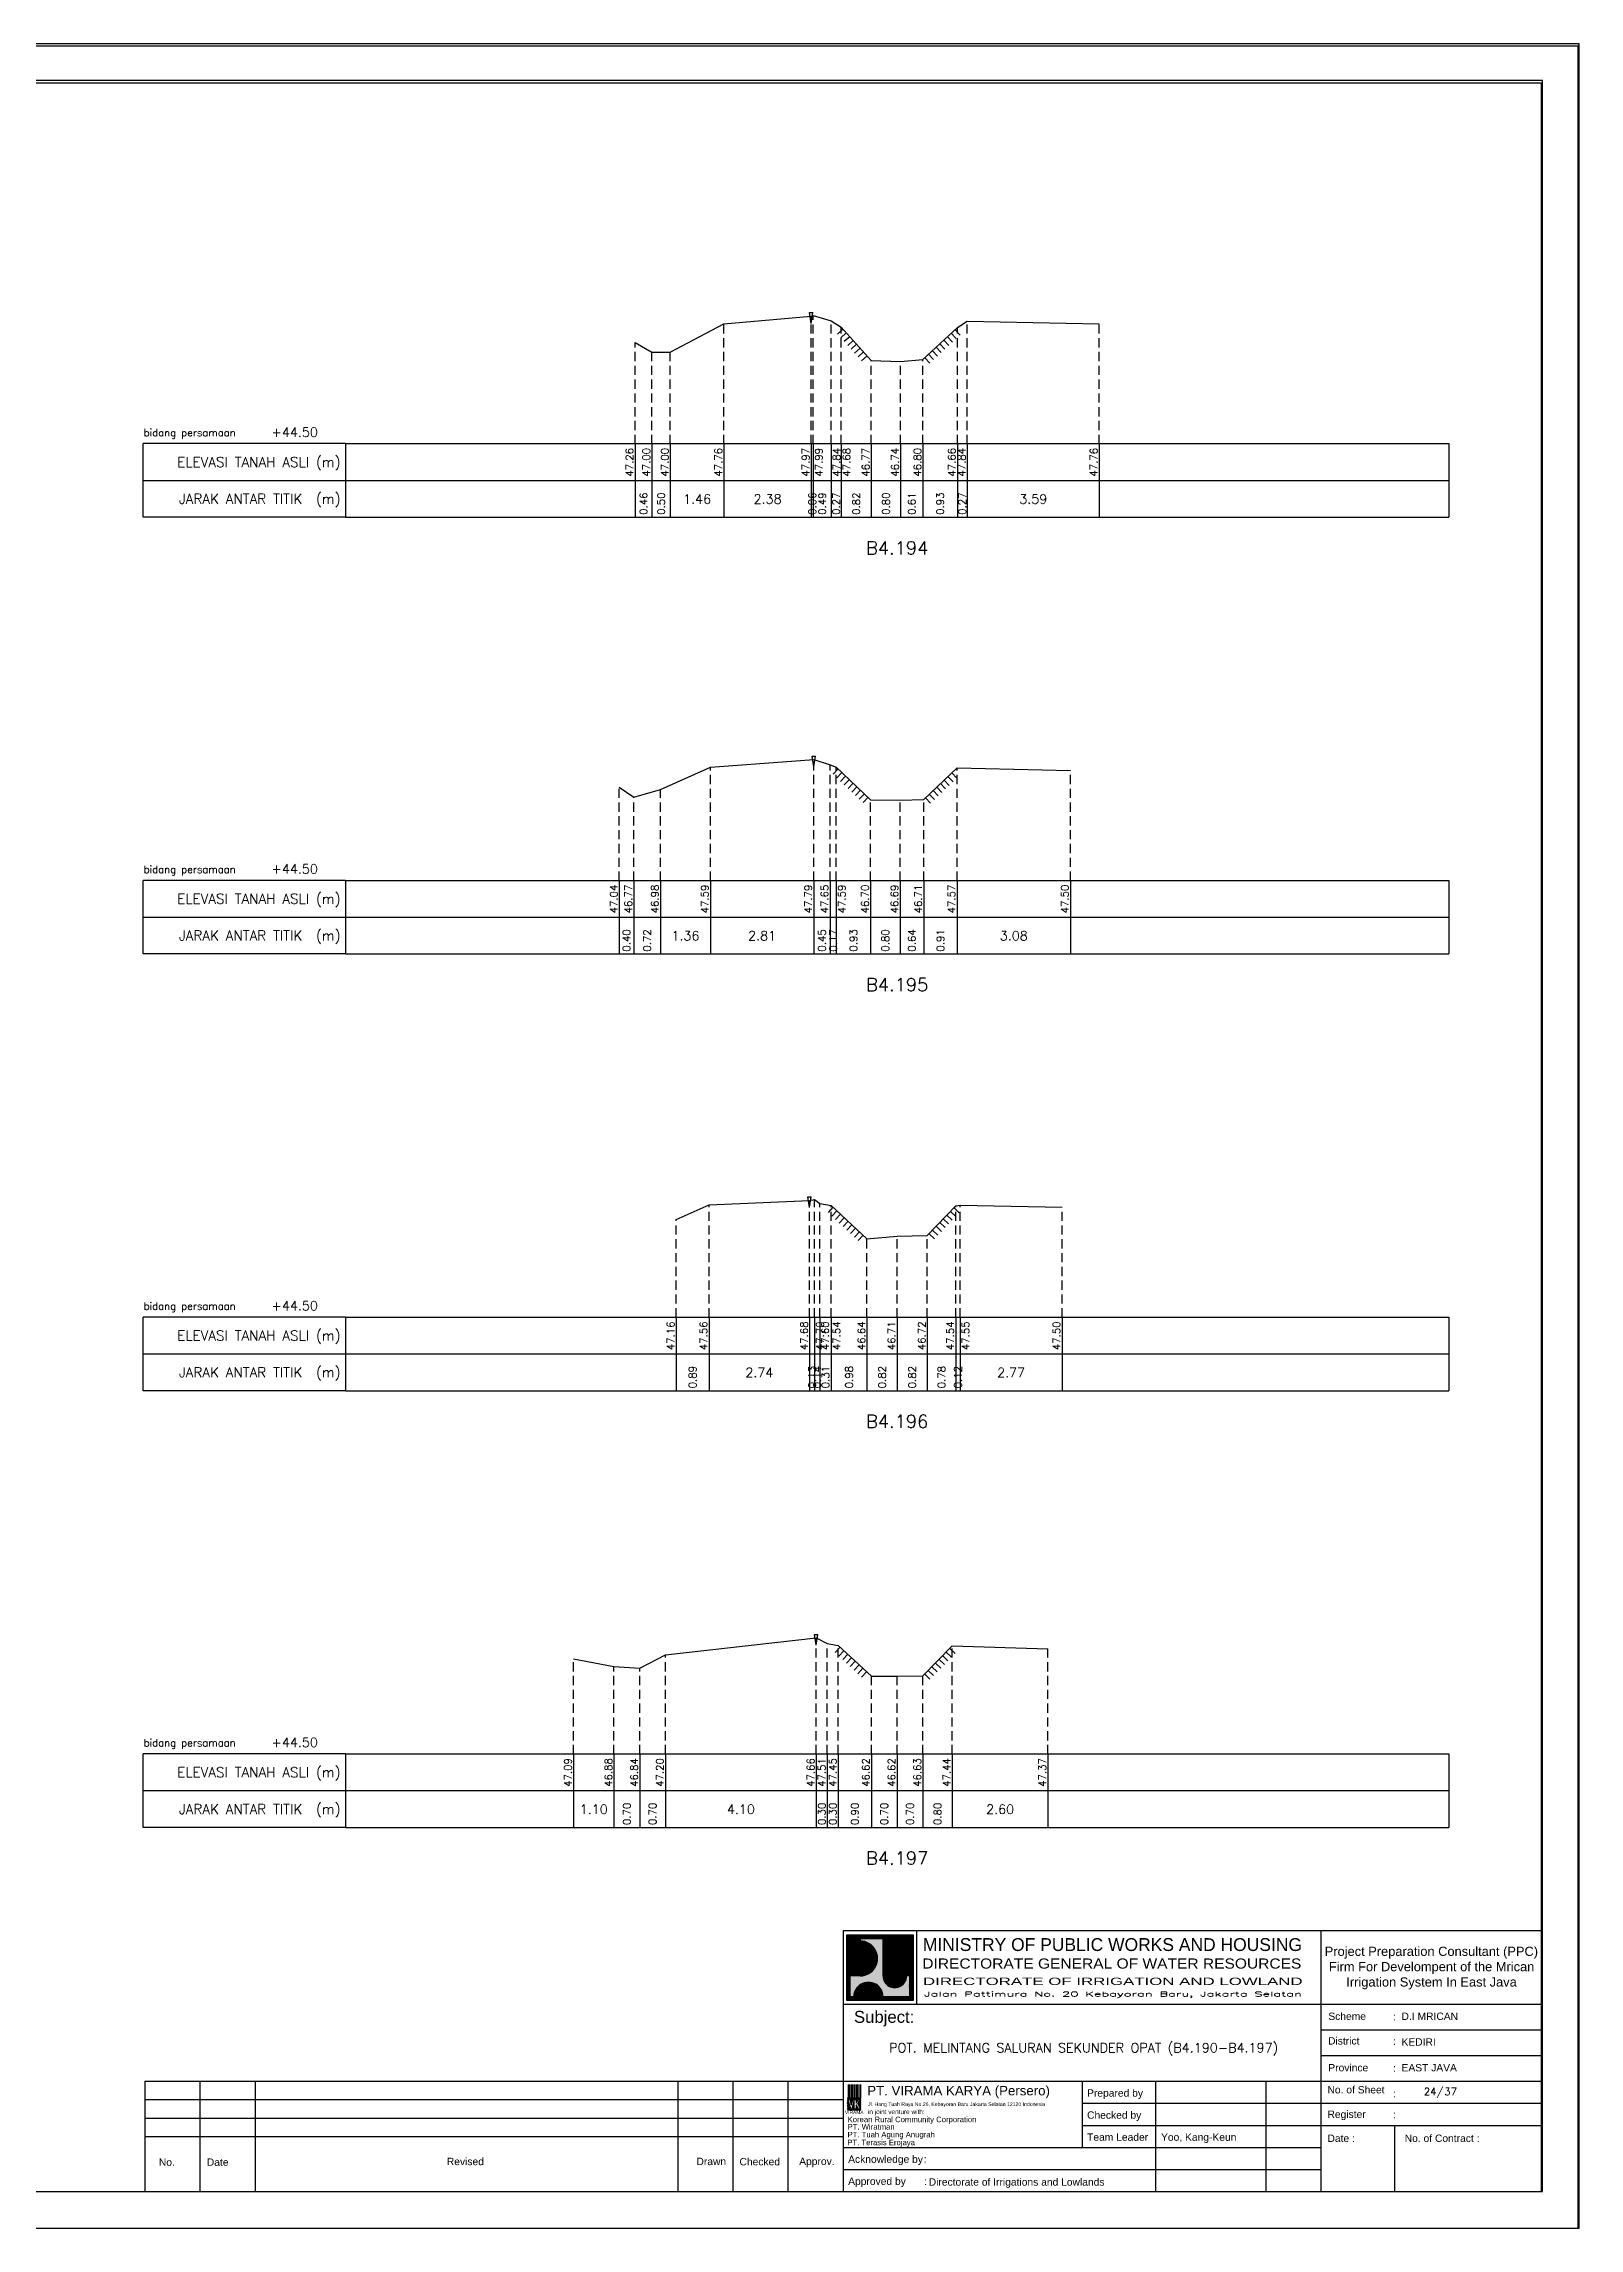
# Model space of a CAD drawing. Header units: inches. Extents: x -11 to 3175, y -842 to -783.
# Drawn here: x 2015.3 to 2057.1, y -842 to -782.6 of the extents above; entities that cross this region are included whole.
import ezdxf
from ezdxf.enums import TextEntityAlignment as Align

# ---------------------------------------------------------------- set-up
doc = ezdxf.new("R2010")
doc.units = ezdxf.units.IN
doc.header["$MEASUREMENT"] = 0
doc.linetypes.add('DASHED2', pattern=[0.375, 0.25, -0.125])
doc.layers.add('KOP', color=7, linetype='Continuous')
doc.layers.add('pelengkap', color=7, linetype='Continuous')
doc.styles.add('ARIAL', font='arial.ttf')
doc.styles.add('battang01', font='arial.ttf')
doc.styles.add('L100', font='simplex.shx', dxfattribs={"height": 0.254})
doc.styles.add('L140', font='simplex.shx', dxfattribs={"height": 0.356})
doc.styles.add('L80', font='simplex.shx', dxfattribs={"height": 0.203})
doc.styles.add('ROMANS-N', font='ROMANS.SHX', dxfattribs={"width": 0.8})
doc.styles.add('SONDU', font='arial.ttf')
doc.styles.get("Standard").update_dxf_attribs({"font": 'simplex.shx'})
doc.styles.add('STYLE1', font='arial.ttf', dxfattribs={"height": 0.2})
pattern_1 = [(45, (0, 0), (-0.08838834764831843, 0.08838834764831845), [])]

# ---------------------------------------------------------------- blocks, each defined once
blk = doc.blocks.new('kop')
at = {"layer": 'KOP'}
h = blk.add_hatch(color=3, dxfattribs=at)
h.paths.add_polyline_path([(609.8653532927285, 69.7965174242664), (591.8076082223538, 69.7965174242664), (591.8076082223538, 51.90947071793616), (609.8653532927285, 51.90947071793616)])
h.paths.add_polyline_path([(592.1020534932645, 52.24844148547069), (592.1020534932645, 69.50460869670152), (609.5341911203627, 69.50460869670152), (609.5341911203627, 52.24844148547069)], flags=16)
edge = h.paths.add_edge_path(flags=0)
edge.add_line((608.873529834174, 52.90910277674104), (601.6712012034158, 52.90910277674104))
edge.add_ellipse((597.6820295724688, 52.91975268540099), major_axis=(2.820780363398898, 2.820780363398898), ratio=0.9999999999999934, start_angle=314.8470375744171, end_angle=495.1529624255826)
edge.add_line((593.6928579415221, 52.90910277674104), (592.7627147794652, 52.90910277674104))
edge.add_line((592.7627147794651, 52.90910277674104), (592.7627147794651, 58.62619728620361))
edge.add_line((592.7627147794651, 58.62619728620368), (595.428986556629, 58.62619728620368))
edge.add_ellipse((595.4289865566291, 63.36824099147847), major_axis=(-3.353131261170752, 3.353131261170752), ratio=0.9999999999999983, start_angle=134.9999999999999, end_angle=314.9999999999999)
edge.add_line((595.4289865566291, 68.11028469675327), (595.4289865566291, 68.84394741944757))
edge.add_line((595.4289865566291, 68.84394741944752), (601.6547436091821, 68.84394741944752))
edge.add_line((601.6547436091821, 68.84394741944752), (601.6547436091821, 58.59413430307072))
edge.add_ellipse((604.8563547331537, 58.62619728605213), major_axis=(2.263994459030571, 2.263994459030571), ratio=0.9999999999991376, start_angle=135.5737774266452, end_angle=315.0000000026869)
edge.add_line((608.0581264027169, 58.62619728620368), (608.873529834174, 58.62619728620368))
edge.add_line((608.873529834174, 58.62619728620368), (608.873529834174, 52.9091027767411))
h = blk.add_hatch(dxfattribs=at)
h.set_pattern_fill('ANSI31', color=21)
h.set_pattern_definition(pattern_1)
h.paths.add_polyline_path([(609.5341911203627, 69.50460869670152), (592.1020534932645, 69.50460869670152), (592.1020534932645, 52.24844148547069), (609.5341911203627, 52.24844148547069)])
edge = h.paths.add_edge_path(flags=16)
edge.add_line((608.0581264038578, 58.62619728331649), (608.873529834174, 58.62619728331649))
edge.add_line((608.873529834174, 58.62619728331649), (608.873529834174, 52.90910277674104))
edge.add_line((608.873529834174, 52.90910277674104), (601.6712012043477, 52.90910277674104))
edge.add_ellipse((597.6820295732255, 52.91975268530538), major_axis=(-2.820780363950464, 2.820780363950464), ratio=0.9999999999999999, start_angle=224.8470375717975, end_angle=405.1529624282025)
edge.add_line((593.6928579421033, 52.90910277674104), (592.7627147794651, 52.90910277674104))
edge.add_line((592.7627147794651, 52.90910277674104), (592.7627147794651, 58.62619728331649))
edge.add_line((592.7627147794651, 58.62619728331649), (595.4289865705781, 58.62619728331649))
edge.add_ellipse((595.4289865571182, 63.3682409894528), major_axis=(-3.353131262124677, 3.353131262124677), ratio=0.9999999999999912, start_angle=134.9999999999997, end_angle=314.9999999999998)
edge.add_line((595.4289865571182, 68.11028469676671), (595.4289865571182, 68.84394741944752))
edge.add_line((595.4289865571182, 68.84394741944752), (601.6547436095548, 68.84394741944752))
edge.add_line((601.6547436095548, 68.84394741944752), (601.6547436095548, 58.5941344047481))
edge.add_ellipse((604.8563547345466, 58.62619728331649), major_axis=(-2.263994459341034, 2.263994459341035), ratio=0.999999999999965, start_angle=45.57377555810933, end_angle=225.000000000001)
h = blk.add_hatch(color=3, dxfattribs=at)
edge = h.paths.add_edge_path()
edge.add_line((601.6547436091821, 68.84394741944752), (595.4289865566291, 68.84394741944752))
edge.add_line((595.4289865566291, 68.84394741944752), (595.4289865566291, 68.11028469675321))
edge.add_ellipse((595.4289865566291, 63.36824099147847), major_axis=(-3.353131261170759, 3.353131261170758), ratio=0.9999999999999979, start_angle=134.9999999999999, end_angle=314.99999999999994, ccw=False)
edge.add_line((595.4289865566291, 58.62619728620368), (592.7627147794652, 58.62619728620368))
edge.add_line((592.7627147794651, 58.62619728620368), (592.7627147794651, 52.9091027767411))
edge.add_line((592.7627147794651, 52.90910277674104), (593.692857941522, 52.90910277674104))
edge.add_ellipse((597.6820295724688, 52.91975268540099), major_axis=(-2.820780363398898, 2.820780363398898), ratio=0.9999999999999934, start_angle=-135.1529624255826, end_angle=45.15296242558293, ccw=False)
edge.add_line((601.6712012034156, 52.90910277674104), (608.8735298341738, 52.90910277674104))
edge.add_line((608.873529834174, 52.90910277674104), (608.873529834174, 58.62619728620361))
edge.add_line((608.873529834174, 58.62619728620368), (608.0581264027169, 58.62619728620368))
edge.add_ellipse((604.856354733136, 58.62619728987087), major_axis=(2.263994459042317, 2.263994459042318), ratio=0.9999999999997576, start_angle=134.426222510409, end_angle=314.999999934367, ccw=False)
edge.add_line((601.6547436091821, 58.65826027636805), (601.6547436091821, 68.8439474194476))
h = blk.add_hatch(dxfattribs=at)
h.set_pattern_fill('ANSI31', color=41)
h.set_pattern_definition(pattern_1)
h.paths.add_polyline_path([(595.5939701222399, 25.44229578518152), (591.9923714647559, 25.44229578518152), (591.9923714647559, 22.12011222587194), (595.5939701222399, 22.12011222587194)])
h.paths.add_polyline_path([(594.8290399212113, 23.80107538915849), (595.486404190889, 22.50553331270966), (594.9518442189607, 22.50553331270966), (594.3704352444638, 23.59173922572727), (594.3704352444638, 22.50553331270966), (593.8526512319377, 22.50553331270966), (593.8526512319377, 24.7253559070662), (593.2416323709347, 22.50553331270966), (592.8436656118323, 22.50553331270966), (592.1206616099082, 25.0450254569166), (592.6728596590955, 25.0450254569166), (593.0257276515837, 23.53939475651638), (593.4088768836065, 25.0450254569166), (594.3704352444638, 25.0450254569166), (594.3704352444638, 23.99209855350495), (594.8904903176194, 25.0450254569166), (595.4627761213299, 25.0450254569166)], flags=16)
at = {"color": 2}
blk.add_lwpolyline([(-49.29008735655361, -9.987386569675465), (790.6905617838997, -9.987386569675465), (790.6905617838997, 583.2926438577114), (-49.29008735655361, 583.2926438577114)], close=True, dxfattribs=at)
at = {"color": 6}
blk.add_lwpolyline([(0.6493091440684111, 0.0004927304488262507), (780.7026824837753, 0.0004927304488262507), (780.7026824837753, 573.3047645575871), (0.6493091440684111, 573.3047645575871)], close=True, dxfattribs=at)
at = {"layer": 'KOP', "color": 5}
for p, q in [((590.8030303217506, 70.96299432783698), (590.8030303217506, 29.98464833497903)), ((590.8030303217506, 70.96299432783698), (780.7026824837753, 70.96299432783698)), ((400.9033781597261, 29.98464833497903), (400.9033781597261, 0.0004927304488262507)), ((400.9033781597261, 29.98464833497903), (590.8030303217506, 29.98464833497903)), ((590.8030303217506, 29.98464833497903), (590.8030303217506, 0.0004927304488262507))]:
    blk.add_line(p, q, dxfattribs=at)
at = {"layer": 'KOP', "color": 3}
for p, q in [((591.8076082223538, 69.7965174242664), (609.8653532927285, 69.7965174242664)), ((591.8076082223538, 51.90947071793616), (591.8076082223538, 69.7965174242664)), ((592.1020534932645, 69.50460869670152), (609.5341911203627, 69.50460869670152)), ((592.1020534932645, 52.24844148547069), (592.1020534932645, 69.50460869670152)), ((595.4289865571182, 68.84394741502373), (595.4289865571182, 68.1102846954029)), ((595.4289865566291, 68.84394741944752), (601.6547436091821, 68.84394741944752)), ((601.6547436095548, 58.59413430414176), (601.6547436095548, 68.84394741502373)), ((609.5341911203627, 69.50460869670152), (609.5341911203627, 52.24844148547069)), ((609.8653532927285, 69.7965174242664), (609.8653532927285, 51.90947071793616)), ((592.7627147794651, 52.90910277674104), (592.7627147794651, 58.62619728620368)), ((595.4289865571182, 58.62619728331649), (592.7627147799426, 58.62619728331649)), ((608.8735298352565, 58.62619728331649), (608.0581264038578, 58.62619728331649)), ((608.873529834174, 58.62619728620368), (608.873529834174, 52.90910277674104)), ((609.8653532927285, 51.90947071793616), (591.8076082223538, 51.90947071793616)), ((609.5341911203627, 52.24844148547069), (592.1020534932645, 52.24844148547069)), ((593.6928579415221, 52.90910277674104), (592.7627147794651, 52.90910277674104)), ((608.873529834174, 52.90910277674104), (601.6712012034156, 52.90910277674104)), ((720.7343712747147, 43.97725428375983), (780.7026824837753, 43.97725428375983)), ((720.7343712747147, 36.98095130936949), (780.7026824837753, 36.98095130936949)), ((415.895455961991, 29.98464833497903), (415.895455961991, 0.0004927304488262507)), ((430.8875337642562, 29.98464833497903), (430.8875337642562, 0.0004927304488262507)), ((545.8267969149554, 29.98464833497903), (545.8267969149554, 0.0004927304488262507)), ((560.8188747172203, 29.98464833497903), (560.8188747172203, 0.0004927304488262507)), ((575.8109525194855, 29.98464833497903), (575.8109525194855, 0.0004927304488262507)), ((655.7687007982327, 29.98464833497903), (655.7687007982327, 11.99415497226093)), ((675.7581378679197, 29.98464833497903), (675.7581378679197, 0.0004927304488262507)), ((705.7422934724498, 29.98464833497903), (705.7422934724498, 0.0004927304488262507)), ((400.9033781597261, 24.98728906755738), (590.8030303217506, 24.98728906755738)), ((655.7687007982327, 23.98781721407303), (720.7343712747147, 23.98781721407303)), ((720.7343712747147, 23.98781721407303), (780.7026824837753, 23.98781721407303)), ((400.9033781597261, 19.98992980013563), (590.8030303217506, 19.98992980013563)), ((655.7687007982327, 17.99098609316704), (720.7343712747147, 17.99098609316704)), ((720.7343712747147, 17.99098609316704), (780.7026824837753, 17.99098609316704)), ((740.7238083444017, 17.99098609316704), (740.7238083444017, 0.0004927304488262507)), ((400.9033781597261, 14.99257053271398), (590.8030303217506, 14.99257053271398)), ((590.8030303217506, 5.997323851354935), (720.7343712747147, 5.997323851354935))]:
    blk.add_line(p, q, dxfattribs=at)
at = {"layer": 'KOP', "color": 4}
for p, q in [((610.7924673914374, 70.96299432783698), (610.7924673914374, 50.97355725815018)), ((720.7343712747147, 70.96299432783698), (720.7343712747147, 0.0004927304488262507)), ((590.8030303217506, 50.97355725815018), (720.7343712747147, 50.97355725815018)), ((720.7343712747147, 50.97355725815018), (780.7026824837753, 50.97355725815018)), ((590.8030303217506, 29.98464833497903), (720.7343712747147, 29.98464833497903)), ((720.7343712747147, 29.98464833497903), (780.7026824837753, 29.98464833497903)), ((590.8030303217506, 11.99415497226093), (720.7343712747147, 11.99415497226093))]:
    blk.add_line(p, q, dxfattribs=at)
at = {"layer": 'KOP', "color": 41}
blk.add_line((595.5939701222399, 22.12011222587194), (591.9923714647559, 22.12011222587194), dxfattribs=at)
for points in [[(591.9923714647559, 25.44229578518152), (595.5939701222399, 25.44229578518152)], [(592.1206616099082, 25.0450254569166), (592.6728596590955, 25.0450254569166)], [(592.1206616099082, 25.0450254569166), (592.8436656118323, 22.50553331270964)], [(592.2042302093139, 25.44229578518152), (592.4160889538717, 25.44229578518152)], [(592.6279476984296, 25.44229578518152), (592.8398064429874, 25.44229578518152)], [(592.6728596590955, 25.04502545691657), (593.0257276515837, 23.53939475651638), (593.4088768836065, 25.04502545691663)], [(593.0516651875452, 25.44229578518152), (593.2635239321031, 25.44229578518152)], [(593.2416323709347, 22.50553331270964), (593.8526512319377, 24.7253559070662)], [(593.4088768836065, 25.0450254569166), (594.3704352444638, 25.0450254569166)], [(593.475382676661, 25.44229578518152), (593.6872414212188, 25.44229578518152)], [(593.8526512319377, 22.50553331270966), (593.8526512319377, 24.7253559070662)], [(593.8991001657766, 25.44229578518152), (594.1109589103345, 25.44229578518152)], [(594.3228176548924, 25.44229578518152), (594.5346763994503, 25.44229578518152)], [(594.3704352444638, 25.0450254569166), (594.3704352444638, 23.99209855350495)], [(594.3704352444638, 23.99209855350495), (594.8904903176194, 25.04502545691664)], [(594.7465351440081, 25.44229578518152), (594.958393888566, 25.44229578518152)], [(594.8290399212113, 23.80107538915849), (595.4627761213299, 25.04502545691658)], [(594.8290399212113, 23.80107538915849), (595.486404190889, 22.50553331270966)], [(594.8904903176194, 25.0450254569166), (595.4627761213299, 25.0450254569166)], [(595.1702526331238, 25.44229578518152), (595.3821113776818, 25.44229578518152)], [(592.8436656118323, 22.50553331270966), (593.2416323709347, 22.50553331270966)], [(593.8526512319377, 22.50553331270966), (594.3704352444638, 22.50553331270966)], [(594.9518442189607, 22.50553331270961), (594.3704352444638, 23.59173922572727)], [(594.3704352444638, 23.59173922572727), (594.3704352444638, 22.50553331270966)], [(594.9518442189607, 22.50553331270966), (595.486404190889, 22.50553331270966)]]:
    blk.add_lwpolyline(points, dxfattribs=at)
at = {"layer": 'KOP', "color": 42}
for points in [[(592.1962927759001, 29.11418325926331), (592.1962927759001, 25.44229578518152)], [(592.5354066955362, 29.11418325926331), (592.5354066955362, 25.44229578518152)], [(592.9591241846518, 29.11418325926331), (592.9591241846518, 25.44229578518152)], [(593.3828416737675, 29.11418325926331), (593.3828416737675, 25.44229578518152)], [(593.8065591628832, 29.11418325926331), (593.8065591628832, 25.44229578518152)], [(594.2302766519989, 29.11418325926331), (594.2302766519989, 25.44229578518152)], [(594.6539941411147, 29.11418325926331), (594.6539941411147, 25.44229578518152)], [(595.0777116302304, 29.11418325926331), (595.0777116302304, 25.44229578518152)], [(595.5014291193462, 29.11418325926331), (595.5014291193462, 25.44229578518152)]]:
    blk.add_lwpolyline(points, dxfattribs=at)
at = {"layer": 'KOP', "color": 3}
for centre, major_axis, ratio, start_param, end_param in [((595.4289865571182, 63.3682409894528), (-3.353131262124677, 3.353131262124677), 0.9999999999999912, 2.35619449019234, 5.497787143782134), ((597.6820295732255, 52.91975268530538), (-2.820780363950464, 2.820780363950464), 0.9999999999999998, 3.924321118983262, 7.071253168581014), ((604.8563547345466, 58.62619728331649), (-2.263994459341034, 2.263994459341035), 0.9999999999999651, 0.7853981633974656, 3.926990816987259)]:
    blk.add_ellipse(centre, major_axis=major_axis, ratio=ratio, start_param=start_param, end_param=end_param, dxfattribs=at)
at = {"layer": 'KOP', "color": 5, "style": 'SONDU'}
for s, height, width, p, p2 in [('MINISTRY OF PUBLIC WORKS AND HOUSING', 3.49815148719519, 0.9710490151369037, (612.4932982688147, 65.39724920043633), (715.583635835389, 65.39724920043633)), ('DIRECTORATE GENERAL OF WATER RESOURCES', 2.748547597081934, 1.100714376561997, (612.3259886324004, 60.61804978528377), (715.4154333181652, 60.61804978528377)), ('DIRECTORATE OF IRRIGATION AND LOWLAND', 1.99894370696868, 1.63875262601232, (612.5247331509995, 56.15346481889102), (715.7518429621628, 56.15346481889102))]:
    blk.add_text(s, height=height, dxfattribs=dict(at, width=width)).set_placement(p, p2, align=Align.FIT)
at = {"layer": 'KOP', "color": 3, "style": 'ROMANS-N', "width": 1.832260783358812}
blk.add_text('Jalan Pattimura No. 20 Kebayoran Baru, Jakarta Selatan', height=1.249339816855425, dxfattribs=at).set_placement((612.7914110984061, 53.0739527913797), (715.583635835389, 53.0739527913797), align=Align.FIT)
at = {"layer": 'KOP', "color": 5, "style": 'ARIAL'}
blk.add_text('Subject:', height=3.252150442789123, dxfattribs=at).set_placement((593.7538629287924, 45.86653647040268))
at = {"layer": 'KOP', "color": 3}
for s, height, style, p in [('Scheme', 1.99894370696868, 'battang01', (722.7467307064071, 46.65722556886666)), (':', 1.99894370696868, 'battang01', (740.368327375754, 46.56012324452533)), ('D.I MRICAN', 1.99894370696868, 'battang01', (742.6585068305885, 46.65722556886666)), ('District', 1.99894370696868, 'battang01', (722.6754973804648, 39.96707763894264)), ('KEDIRI', 1.99894370696868, 'battang01', (742.6585068305885, 39.66092259447632)), (':', 1.99894370696868, 'battang01', (740.382074427338, 39.86997531646293)), ('Province', 1.99894370696868, 'battang01', (722.7467307064071, 32.66461962008597)), (':', 1.99894370696868, 'battang01', (740.368327375754, 32.56751729574452)), ('EAST JAVA', 1.99894370696868, 'battang01', (742.6585068305885, 32.66461962008597)), ('Prepared by', 1.99894370696868, 'battang01', (657.1430811109453, 25.78808395849862)), ('No. of Sheet ', 1.99894370696868, 'battang01', (722.520620818671, 26.67669459981798)), (':', 1.99894370696868, 'battang01', (740.3764858407951, 25.61838168175072)), ('in joint venture with:', 1.249339816855425, 'SONDU', (597.5578460284455, 21.07202452231022)), ('Checked by', 1.99894370696868, 'battang01', (657.1430811109453, 19.79125283759251)), ('Register', 1.99894370696868, 'battang01', (722.520620818671, 20.01807698302375)), (':', 1.99894370696868, 'battang01', (740.3598310849088, 19.92097465868241)), ('Team Leader', 1.99894370696868, 'battang01', (657.1430811109453, 13.79442171668651)), ('Yoo, Kang-Keun', 1.99894370696868, 'battang01', (677.261691985017, 13.79442171668651)), ('Date :', 1.99894370696868, 'battang01', (722.520620818671, 13.48542904786333)), ('No. of Contract :', 1.99894370696868, 'battang01', (743.5203251274443, 13.48542904786333)), ('No.', 2, 'STYLE1', (404.7326663119579, 6.989602865739329)), ('Date', 2, 'STYLE1', (417.7761580577991, 6.989602865739329)), ('Revised', 2, 'STYLE1', (483.0371936477145, 7.169341252978228)), ('Drawn', 2, 'STYLE1', (550.9231662973559, 7.182965166626985)), ('Checked', 2, 'STYLE1', (562.6224972631348, 7.108401592637279)), ('Approv.', 2, 'STYLE1', (578.86250988613, 7.205550314016108)), ('Acknowledge by', 1.99894370696868, 'battang01', (592.1774106344633, 7.797590595780406)), (':', 1.99894370696868, 'battang01', (612.7647815001492, 7.813086169812294)), ('Approved by', 1.99894370696868, 'battang01', (592.1774106344633, 1.800759474874411)), (':', 1.99894370696868, 'battang01', (612.8062382028575, 1.771932832116903)), ('Directorate of Irrigations and Lowlands', 1.99894370696868, 'battang01', (614.0846811434608, 1.594699671224788))]:
    blk.add_text(s, height=height, dxfattribs=dict(at, style=style)).set_placement(p)
at = {"layer": 'KOP', "color": 6, "style": 'SONDU'}
blk.add_text('PT. VIRAMA KARYA (Persero)', height=2.580944750812598, dxfattribs=at).set_placement((597.3630730504415, 26.14584984606049))
at = {"layer": 'KOP', "color": 42, "style": 'SONDU'}
blk.add_text('VIRAMA', height=0.9417941134961573, dxfattribs=at).set_placement((591.2959839900191, 21.03873930941651))
at = {"layer": 'KOP', "color": 4, "style": 'SONDU'}
for s, p in [('Korean Rural Community Corporation', (592.0172325651579, 18.85809622764893)), ('PT. Wiratman', (592.0172325651579, 16.86431729777243)), ('PT. Terasis Erojaya', (591.9444979581187, 12.58833032325808)), ('PT. Tuah Agung Anugrah', (591.9984246368545, 14.73155498450907))]:
    blk.add_text(s, height=1.49920778022651, dxfattribs=at).set_placement(p)
at = {"layer": 'KOP', "color": 3, "insert": (719.8583502723425, 60.76950394133539), "char_height": 2.49867963371085, "width": 61.43936713392102, "attachment_point": 4, "style": 'SONDU'}
blk.add_mtext('\\pi1.9124;Project Preparation Consultant (PPC)\\P\\pi3.0493;Firm For Develompent of the Mrican \\P\\pi7.7731;Irrigation System In East Java', dxfattribs=at)
at = {"layer": 'KOP', "color": 2, "insert": (597.5716775050441, 24.25098294227902), "char_height": 0.9994718534843399, "width": 48.71807324837515, "attachment_point": 1, "style": 'SONDU'}
blk.add_mtext('Jl. Hang Tuah Raya No.26, Kebayoran Baru Jakarta Selatan 12120 Indonesia', dxfattribs=at)
blk = doc.blocks.new('c100')
at = {"color": 2}
blk.add_lwpolyline([(-5, -1), (79.10000000000002, -1), (79.10000000000002, 58.4), (-5, 58.4)], close=True, dxfattribs=at)
at = {"color": 6}
blk.add_lwpolyline([(0, 0), (78.10000000000002, 0), (78.10000000000002, 57.4), (3.516176065587739e-15, 57.4)], close=True, dxfattribs=at)
blk = doc.blocks.new('das2')
at = {"color": 5, "linetype": 'Continuous'}
for q in [(0, 1), (17.75, 0.9999999999999973)]:
    blk.add_line((2.75, 1), q, dxfattribs=at)
at = {"color": 3, "linetype": 'Continuous'}
for p, q in [((2.75, 1), (2.75, 0)), ((17.75, 0.9999999999999973), (17.75, -2.664535259100376e-15)), ((0, 0.5000000000000004), (17.75, 0.4999999999999973)), ((2.75, 0), (0, 0)), ((2.75, 0), (17.75, -2.664535259100376e-15))]:
    blk.add_line(p, q, dxfattribs=at)
blk.add_lwpolyline([(0, 0), (0, 1)], dxfattribs=at)
blk.add_text('bidang persamaan', height=0.1, dxfattribs=at).set_placement((0.005000000000000004, 1.100000000000001))
at = {"color": 5, "linetype": 'Continuous'}
for s, p in [('ELEVASI TANAH ASLI (m)', (2.683279515513197, 0.6825000000000001)), ('JARAK ANTAR TITIK  (m)', (2.683279515513197, 0.1825000000000001))]:
    blk.add_text(s, height=0.135, dxfattribs=at).set_placement(p, align=Align.RIGHT)
blk = doc.blocks.new('gbrpatok')
at = {"color": 2, "linetype": 'Continuous'}
for p, q in [((-0.0004517254713327645, 0.0009574234873781506), (0.0004517254713327645, 0.0009574234873781506)), ((0, -0.001962284437723838), (-0.0004517254713327645, 0.0009574234873781506)), ((0, -0.001962284437723838), (0.0004517254713327645, 0.0009574234873781506))]:
    blk.add_line(p, q, dxfattribs=at)

msp = doc.modelspace()

# ---------------------------------------------------------------- linework, layer by layer
at = {"color": 2, "linetype": 'Continuous', "lineweight": -3}
for p, q in [((2033.838480408879, -790.2184660249247), (2036.214514288879, -790.0084660249247)), ((2036.214514288879, -790.0084660249247), (2036.270057064879, -789.9944660249248)), ((2036.270057064879, -789.9944660249248), (2036.755121355879, -790.1384660249247)), ((2032.381580034879, -790.9834660249247), (2033.838480408879, -790.2184660249247)), ((2036.755121355879, -790.1384660249247), (2037.024119130879, -790.3074660249248)), ((2037.024119130879, -790.3074660249248), (2037.846850038879, -791.2134660249247)), ((2039.252371757879, -791.1874660249248), (2040.186985685879, -790.3184660249248)), ((2040.186985685879, -790.3184660249248), (2040.455982548879, -790.1434660249247)), ((2040.455982548879, -790.1434660249247), (2044.046800098879, -790.2194660249247)), ((2031.423795240879, -790.7264660249248), (2031.880397885879, -790.9854660249248)), ((2031.880397885879, -790.9854660249248), (2032.381580034879, -790.9834660249247)), ((2038.643954141879, -791.2424660249247), (2039.252371757879, -791.1874660249248)), ((2037.846850038879, -791.2134660249247), (2038.643954141879, -791.2424660249247)), ((2032.113004166988, -802.879506150702), (2033.472063692988, -802.270506150702)), ((2033.472063692988, -802.270506150702), (2036.282219560988, -802.0655061507019)), ((2036.282219560988, -802.0655061507019), (2036.728382087988, -802.211506150702)), ((2036.728382087988, -802.211506150702), (2036.895141252988, -802.2725061507019)), ((2036.895141252988, -802.2725061507019), (2037.827178136988, -803.155506150702)), ((2039.272043635988, -803.150506150702), (2040.180379639988, -802.288506150702)), ((2040.180379639988, -802.288506150702), (2043.260821498988, -802.360506150702)), ((2030.994376427988, -802.813506150702), (2031.390093131988, -803.0895061507019)), ((2031.390093131988, -803.0895061507019), (2032.113004166988, -802.879506150702)), ((2037.827178136988, -803.155506150702), (2038.629901182988, -803.1715061507019)), ((2038.629901182988, -803.1715061507019), (2039.272043635988, -803.150506150702)), ((2032.542198727641, -814.5704398292636), (2033.433929738641, -814.1684398292637)), ((2033.433929738641, -814.1684398292637), (2036.170313665641, -814.0514398292636)), ((2036.170313665641, -814.0514398292636), (2036.304108284641, -814.0294398292637)), ((2036.304108284641, -814.0294398292637), (2036.444955250641, -814.1324398292636)), ((2036.444955250641, -814.1324398292636), (2036.753807453641, -814.1894398292636)), ((2036.753807453641, -814.1894398292636), (2037.729367866641, -815.0934398292636)), ((2039.369853945641, -815.0094398292637), (2040.144989627641, -814.1944398292636)), ((2040.144989627641, -814.1944398292636), (2040.261901743641, -814.1804398292636)), ((2040.261901743641, -814.1804398292636), (2043.035205507641, -814.2334398292636)), ((2037.729367866641, -815.0934398292636), (2038.549945779641, -815.0244398292637)), ((2038.549945779641, -815.0244398292637), (2039.369853945641, -815.0094398292637)), ((2032.249610874653, -826.4065460904106), (2036.349610874653, -825.9455460904106)), ((2036.349610874653, -825.9455460904106), (2036.649610874653, -826.1005460904107)), ((2036.649610874653, -826.1005460904107), (2036.949610874653, -826.1535460904107)), ((2036.949610874653, -826.1535460904107), (2037.849610874653, -826.9895460904106)), ((2039.249610874653, -826.9815460904107), (2040.049610874653, -826.1655460904107)), ((2040.049610874653, -826.1655460904107), (2042.649610874653, -826.2395460904106)), ((2029.749610874653, -826.5175460904106), (2030.849610874653, -826.7235460904107)), ((2030.849610874653, -826.7235460904107), (2031.549610874653, -826.7675460904106)), ((2031.549610874653, -826.7675460904106), (2032.249610874653, -826.4065460904106)), ((2037.849610874653, -826.9895460904106), (2038.549610874653, -826.9845460904106)), ((2038.549610874653, -826.9845460904106), (2039.249610874653, -826.9815460904107))]:
    msp.add_line(p, q, dxfattribs=at)
at = {"color": 1, "linetype": 'DASHED2', "lineweight": -3}
for p, q in [((2036.214514288879, -793.4824660249247), (2036.214514288879, -790.0084660249247)), ((2036.270057064879, -793.4824660249247), (2036.270057064879, -789.9944660249248)), ((2033.838480408879, -793.4824660249247), (2033.838480408879, -790.2184660249247)), ((2036.755121355879, -793.4824660249247), (2036.755121355879, -790.1384660249247)), ((2037.024119130879, -793.4824660249247), (2037.024119130879, -790.3074660249248)), ((2040.186985685879, -793.4824660249247), (2040.186985685879, -790.3184660249248)), ((2040.455982548879, -793.4824660249247), (2040.455982548879, -790.1434660249247)), ((2044.046800098879, -793.4824660249247), (2044.046800098879, -790.2194660249247)), ((2031.423795240879, -793.4824660249247), (2031.423795240879, -790.7264660249248)), ((2031.880397885879, -793.4824660249247), (2031.880397885879, -790.9854660249248)), ((2032.381580034879, -793.4824660249247), (2032.381580034879, -790.9834660249247)), ((2039.252371757879, -793.4824660249247), (2039.252371757879, -791.1874660249248)), ((2037.846850038879, -793.4824660249247), (2037.846850038879, -791.2134660249247)), ((2038.643954141879, -793.4824660249247), (2038.643954141879, -791.2424660249247)), ((2033.472063692988, -805.357506150702), (2033.472063692988, -802.270506150702)), ((2036.282219560988, -805.357506150702), (2036.282219560988, -802.0655061507019)), ((2036.728382087988, -805.357506150702), (2036.728382087988, -802.211506150702)), ((2036.895141252988, -805.357506150702), (2036.895141252988, -802.2725061507019)), ((2040.180379639988, -805.357506150702), (2040.180379639988, -802.288506150702)), ((2043.260821498988, -805.357506150702), (2043.260821498988, -802.360506150702)), ((2030.994376427988, -805.357506150702), (2030.994376427988, -802.813506150702)), ((2032.113004166988, -805.357506150702), (2032.113004166988, -802.879506150702)), ((2031.390093131988, -805.357506150702), (2031.390093131988, -803.0895061507019)), ((2037.827178136988, -805.357506150702), (2037.827178136988, -803.155506150702)), ((2038.629901182988, -805.357506150702), (2038.629901182988, -803.1715061507019)), ((2039.272043635988, -805.357506150702), (2039.272043635988, -803.150506150702)), ((2033.433929738641, -817.2324398292636), (2033.433929738641, -814.1684398292637)), ((2036.170313665641, -817.2324398292636), (2036.170313665641, -814.0514398292636)), ((2036.304108284641, -817.2324398292636), (2036.304108284641, -814.0294398292637)), ((2036.444955250641, -817.2324398292636), (2036.444955250641, -814.1324398292636)), ((2036.753807453641, -817.2324398292636), (2036.753807453641, -814.1894398292636)), ((2040.144989627641, -817.2324398292636), (2040.144989627641, -814.1944398292636)), ((2040.261901743641, -817.2324398292636), (2040.261901743641, -814.1804398292636)), ((2043.035205507641, -817.2324398292636), (2043.035205507641, -814.2334398292636)), ((2032.542198727641, -817.2324398292636), (2032.542198727641, -814.5704398292636)), ((2037.729367866641, -817.2324398292636), (2037.729367866641, -815.0934398292636)), ((2038.549945779641, -817.2324398292636), (2038.549945779641, -815.0244398292637)), ((2039.369853945641, -817.2324398292636), (2039.369853945641, -815.0094398292637)), ((2036.349610874653, -829.1075460904107), (2036.349610874653, -825.9455460904106)), ((2036.649610874653, -829.1075460904107), (2036.649610874653, -826.1005460904107)), ((2036.949610874653, -829.1075460904107), (2036.949610874653, -826.1535460904107)), ((2040.049610874653, -829.1075460904107), (2040.049610874653, -826.1655460904107)), ((2042.649610874653, -829.1075460904107), (2042.649610874653, -826.2395460904106)), ((2029.749610874653, -829.1075460904107), (2029.749610874653, -826.5175460904106)), ((2030.849610874653, -829.1075460904107), (2030.849610874653, -826.7235460904107)), ((2031.549610874653, -829.1075460904107), (2031.549610874653, -826.7675460904106)), ((2032.249610874653, -829.1075460904107), (2032.249610874653, -826.4065460904106)), ((2037.849610874653, -829.1075460904107), (2037.849610874653, -826.9895460904106)), ((2038.549610874653, -829.1075460904107), (2038.549610874653, -826.9845460904106)), ((2039.249610874653, -829.1075460904107), (2039.249610874653, -826.9815460904107))]:
    msp.add_line(p, q, dxfattribs=at)
at = {"color": 1, "linetype": 'Continuous', "lineweight": -3}
for p, q in [((2031.423795240879, -793.4824660249247), (2031.423795240879, -795.4824660249247)), ((2031.880397885879, -793.4824660249247), (2031.880397885879, -795.4824660249247)), ((2032.381580034879, -793.4824660249247), (2032.381580034879, -795.4824660249247)), ((2033.838480408879, -793.4824660249247), (2033.838480408879, -795.4824660249247)), ((2036.214514288879, -793.4824660249247), (2036.214514288879, -795.4824660249247)), ((2036.270057064879, -793.4824660249247), (2036.270057064879, -795.4824660249247)), ((2036.755121355879, -793.4824660249247), (2036.755121355879, -795.4824660249247)), ((2037.024119130879, -793.4824660249247), (2037.024119130879, -795.4824660249247)), ((2037.846850038879, -793.4824660249247), (2037.846850038879, -795.4824660249247)), ((2038.643954141879, -793.4824660249247), (2038.643954141879, -795.4824660249247)), ((2039.252371757879, -793.4824660249247), (2039.252371757879, -795.4824660249247)), ((2040.186985685879, -793.4824660249247), (2040.186985685879, -795.4824660249247)), ((2040.455982548879, -793.4824660249247), (2040.455982548879, -795.4824660249247)), ((2044.046800098879, -793.4824660249247), (2044.046800098879, -795.4824660249247)), ((2030.994376427988, -805.357506150702), (2030.994376427988, -807.357506150702)), ((2031.390093131988, -805.357506150702), (2031.390093131988, -807.357506150702)), ((2032.113004166988, -805.357506150702), (2032.113004166988, -807.357506150702)), ((2033.472063692988, -805.357506150702), (2033.472063692988, -807.357506150702)), ((2036.282219560988, -805.357506150702), (2036.282219560988, -807.357506150702)), ((2036.728382087988, -805.357506150702), (2036.728382087988, -807.357506150702)), ((2036.895141252988, -805.357506150702), (2036.895141252988, -807.357506150702)), ((2037.827178136988, -805.357506150702), (2037.827178136988, -807.357506150702)), ((2038.629901182988, -805.357506150702), (2038.629901182988, -807.357506150702)), ((2039.272043635988, -805.357506150702), (2039.272043635988, -807.357506150702)), ((2040.180379639988, -805.357506150702), (2040.180379639988, -807.357506150702)), ((2043.260821498988, -805.357506150702), (2043.260821498988, -807.357506150702)), ((2032.542198727641, -817.2324398292636), (2032.542198727641, -819.2324398292636)), ((2033.433929738641, -817.2324398292636), (2033.433929738641, -819.2324398292636)), ((2036.170313665641, -817.2324398292636), (2036.170313665641, -819.2324398292636)), ((2036.304108284641, -817.2324398292636), (2036.304108284641, -819.2324398292636)), ((2036.444955250641, -817.2324398292636), (2036.444955250641, -819.2324398292636)), ((2036.753807453641, -817.2324398292636), (2036.753807453641, -819.2324398292636)), ((2037.729367866641, -817.2324398292636), (2037.729367866641, -819.2324398292636)), ((2038.549945779641, -817.2324398292636), (2038.549945779641, -819.2324398292636)), ((2039.369853945641, -817.2324398292636), (2039.369853945641, -819.2324398292636)), ((2040.144989627641, -817.2324398292636), (2040.144989627641, -819.2324398292636)), ((2040.261901743641, -817.2324398292636), (2040.261901743641, -819.2324398292636)), ((2043.035205507641, -817.2324398292636), (2043.035205507641, -819.2324398292636)), ((2029.749610874653, -829.1075460904107), (2029.749610874653, -831.1075460904107)), ((2030.849610874653, -829.1075460904107), (2030.849610874653, -831.1075460904107)), ((2031.549610874653, -829.1075460904107), (2031.549610874653, -831.1075460904107)), ((2032.249610874653, -829.1075460904107), (2032.249610874653, -831.1075460904107)), ((2036.349610874653, -829.1075460904107), (2036.349610874653, -831.1075460904107)), ((2036.649610874653, -829.1075460904107), (2036.649610874653, -831.1075460904107)), ((2036.949610874653, -829.1075460904107), (2036.949610874653, -831.1075460904107)), ((2037.849610874653, -829.1075460904107), (2037.849610874653, -831.1075460904107)), ((2038.549610874653, -829.1075460904107), (2038.549610874653, -831.1075460904107)), ((2039.249610874653, -829.1075460904107), (2039.249610874653, -831.1075460904107)), ((2040.049610874653, -829.1075460904107), (2040.049610874653, -831.1075460904107)), ((2042.649610874653, -829.1075460904107), (2042.649610874653, -831.1075460904107))]:
    msp.add_line(p, q, dxfattribs=at)
at = {"layer": 'pelengkap', "color": 1, "linetype": 'Continuous', "lineweight": -3}
for p, q in [((2037.071177863551, -790.3592876003472), (2036.923116219487, -790.4937411222686)), ((2037.165295328896, -790.4629307511921), (2037.017233684832, -790.5973842731134)), ((2037.259412794241, -790.5665739020369), (2037.111351150177, -790.7010274239583)), ((2039.918806864331, -790.5678175367563), (2040.054993345247, -790.7142867909214)), ((2040.021335342247, -790.4724870001149), (2040.157521823163, -790.6189562542801)), ((2040.123863820162, -790.3771564634736), (2040.260050301079, -790.5236257176388)), ((2037.353530259586, -790.6702170528818), (2037.205468615522, -790.8046705748031)), ((2037.447647724931, -790.7738602037266), (2037.299586080867, -790.908313725648)), ((2037.541765190276, -790.8775033545714), (2037.393703546212, -791.0119568764928)), ((2037.63588265562, -790.9811465054163), (2037.487821011556, -791.1156000273377)), ((2037.730000120965, -791.0847896562611), (2037.581938476901, -791.2192431781825)), ((2039.303635996837, -791.1398007566041), (2039.439822477753, -791.2862700107693)), ((2039.406164474752, -791.0444702199628), (2039.542350955669, -791.190939474128)), ((2039.508692952668, -790.9491396833215), (2039.644879433584, -791.0956089374866)), ((2039.611221430584, -790.8538091466802), (2039.7474079115, -791.0002784008453)), ((2039.713749908499, -790.7584786100389), (2039.849936389416, -790.904947864204)), ((2039.816278386415, -790.6631480733976), (2039.952464867331, -790.8096173275627)), ((2036.945957459351, -802.3206487843124), (2036.808407077606, -802.4658379453474)), ((2037.047589872075, -802.4169340515334), (2036.910039490331, -802.5621232125684)), ((2040.03367780043, -802.4277244412267), (2040.171350506997, -802.5727976154063)), ((2037.1492222848, -802.5132193187544), (2037.011671903055, -802.6584084797894)), ((2037.250854697524, -802.6095045859754), (2037.11330431578, -802.7546937470104)), ((2037.352487110249, -802.7057898531964), (2037.214936728504, -802.8509790142314)), ((2037.454119522973, -802.8020751204174), (2037.316569141229, -802.9472642814524)), ((2037.555751935698, -802.8983603876384), (2037.418201553953, -803.0435495486734)), ((2037.657384348422, -802.9946456548594), (2037.519833966678, -803.1398348158943)), ((2039.424370468877, -803.0059498088069), (2039.562043175443, -803.1510229829865)), ((2039.525921690802, -802.9095789142102), (2039.663594397369, -803.0546520883898)), ((2039.627472912728, -802.8132080196135), (2039.765145619295, -802.9582811937931)), ((2039.729024134653, -802.7168371250168), (2039.86669684122, -802.8619102991964)), ((2039.830575356579, -802.6204662304201), (2039.968248063146, -802.7655394045997)), ((2039.932126578504, -802.5240953358234), (2040.069799285071, -802.669168510003)), ((2037.759016761147, -803.0909309220804), (2037.621466379402, -803.2361200831153)), ((2039.322819246951, -803.1023207034036), (2039.460491953518, -803.2473938775832)), ((2036.805152243356, -814.2370183177757), (2036.669213704751, -814.3837177169623)), ((2036.907841822787, -814.3321752947998), (2036.771903284181, -814.4788746939864)), ((2039.996992504672, -814.3500482704944), (2040.141913726379, -814.4878809208311)), ((2040.093475359908, -814.2486034152992), (2040.238396581615, -814.3864360656358)), ((2037.010531402218, -814.4273322718238), (2036.874592863612, -814.5740316710105)), ((2037.113220981649, -814.5224892488479), (2036.977282443043, -814.6691886480346)), ((2037.215910561079, -814.617646225872), (2037.079972022474, -814.7643456250587)), ((2037.31860014051, -814.7128032028961), (2037.182661601904, -814.8595026020828)), ((2037.421289719941, -814.8079601799202), (2037.285351181335, -814.9546595791069)), ((2037.523979299371, -814.9031171569443), (2037.388040760766, -815.049816556131)), ((2039.418095373259, -814.958717401666), (2039.563016594966, -815.0965500520027)), ((2039.514578228494, -814.8572725464708), (2039.659499450202, -814.9951051968075)), ((2039.61106108373, -814.7558276912755), (2039.755982305437, -814.8936603416122)), ((2039.707543938966, -814.6543828360802), (2039.852465160673, -814.7922154864169)), ((2039.804026794201, -814.552937980885), (2039.948948015908, -814.6907706312217)), ((2039.900509649437, -814.4514931256897), (2040.045430871144, -814.5893257760264)), ((2037.626668878802, -814.9982741339684), (2037.490730340196, -815.144973533155)), ((2037.000898299764, -826.2011864097364), (2036.864783101691, -826.3477219100545)), ((2039.984685856125, -826.2317696093095), (2040.127500423954, -826.3717838914947)), ((2037.103473149987, -826.2964670483876), (2036.967357951914, -826.4430025487057)), ((2037.206048000209, -826.3917476870389), (2037.069932802136, -826.538283187357)), ((2037.308622850432, -826.4870283256902), (2037.172507652358, -826.6335638260083)), ((2037.411197700654, -826.5823089643415), (2037.275082502581, -826.7288444646596)), ((2037.513772550877, -826.6775896029927), (2037.377657352803, -826.8241251033108)), ((2037.616347401099, -826.772870241644), (2037.480232203026, -826.9194057419621)), ((2039.396625870947, -826.8315907941904), (2039.539440438776, -826.9716050763757)), ((2039.494635868477, -826.7316205967103), (2039.637450436306, -826.8716348788955)), ((2039.592645866006, -826.6316503992301), (2039.735460433835, -826.7716646814154)), ((2039.690655863536, -826.53168020175), (2039.833470431365, -826.6716944839352)), ((2039.788665861066, -826.4317100042698), (2039.931480428894, -826.571724286455)), ((2039.886675858595, -826.3317398067896), (2040.029490426424, -826.4717540889749)), ((2037.718922251322, -826.8681508802953), (2037.582807053248, -827.0146863806134)), ((2039.298615873418, -826.9315609916706), (2039.441430441247, -827.0715752738558))]:
    msp.add_line(p, q, dxfattribs=at)

# ---------------------------------------------------------------- block references
at = {"color": 2, "linetype": 'Continuous', "lineweight": -3}
msp.add_blockref('c100', (1978, -841), dxfattribs=at)
for name, p, xscale, yscale, zscale in [('kop', (1978, -841), 0.1, 0.1, 0.1), ('das2', (2018.05, -795.475), 2, 2, 2), ('das2', (2018.05, -807.35), 2, 2, 2), ('das2', (2018.05, -819.225), 2, 2, 2), ('das2', (2018.05, -831.1), 2, 2, 2)]:
    msp.add_blockref(name, p, dxfattribs=dict(at, xscale=xscale, yscale=yscale, zscale=zscale))
at = {"color": 1, "linetype": 'Continuous', "lineweight": -3, "xscale": 100, "yscale": 100, "zscale": 100}
for p in [(2036.214514288879, -790.0084660249247), (2036.282219560988, -802.0655061507019), (2036.170313665641, -814.0514398292636), (2036.349610874653, -825.9455460904106)]:
    msp.add_blockref('gbrpatok', p, dxfattribs=at)

# ---------------------------------------------------------------- texts
at = {"color": 3, "linetype": 'Continuous', "lineweight": -3, "style": 'L100'}
for s, p in [('+44.50', (2022.165866561296, -793.2904026700543)), ('1.46', (2033.110030221879, -795.1074660249247)), ('2.38', (2035.026497348879, -795.1074660249247)), ('3.59', (2042.251391323879, -795.1074660249247)), ('+44.50', (2022.165866561296, -805.1654026700543)), ('1.36', (2032.792533929988, -806.982506150702)), ('2.81', (2034.877141626988, -806.982506150702)), ('3.08', (2041.720600569488, -806.982506150702)), ('+44.50', (2022.165866561296, -817.0404026700543)), ('2.74', (2034.802121702141, -818.8574398292636)), ('2.77', (2041.648553625641, -818.8574398292636)), ('+44.50', (2022.165866561296, -828.9154026700543)), ('1.10', (2030.299610874653, -830.7325460904107)), ('4.10', (2034.299610874653, -830.7325460904107)), ('2.60', (2041.349610874653, -830.7325460904107))]:
    msp.add_text(s, height=0.254, dxfattribs=at).set_placement(p, align=Align.CENTER)
at = {"color": 3, "linetype": 'Continuous', "lineweight": -3, "style": 'L80'}
for s, p in [('47.26', (2031.373600759472, -793.9824363544205)), ('47.00', (2031.830203404472, -793.9824363544205)), ('47.00', (2032.331385553472, -793.9824363544205)), ('47.76', (2033.788285927472, -793.9824363544205)), ('47.97', (2036.164319807472, -793.9824363544205)), ('47.99', (2036.519862583472, -793.9824363544205)), ('47.84', (2037.004926874472, -793.9824363544205)), ('47.68', (2037.273924649472, -793.9824363544205)), ('46.77', (2037.796655557472, -793.9824363544205)), ('46.74', (2038.593759660472, -793.9824363544205)), ('46.80', (2039.202177276472, -793.9824363544205)), ('47.66', (2040.136791204472, -793.9824363544205)), ('47.84', (2040.405788067472, -793.9824363544205)), ('47.76', (2043.996605617472, -793.9824363544205)), ('47.04', (2030.944181946582, -805.8574764801978)), ('46.77', (2031.339898650582, -805.8574764801978)), ('46.98', (2032.062809685582, -805.8574764801978)), ('47.59', (2033.421869211582, -805.8574764801978)), ('47.79', (2036.232025079582, -805.8574764801978)), ('47.65', (2036.678187606582, -805.8574764801978)), ('47.59', (2037.144946771582, -805.8574764801978)), ('46.70', (2037.776983655582, -805.8574764801978)), ('46.69', (2038.579706701582, -805.8574764801978)), ('46.71', (2039.221849154582, -805.8574764801978)), ('47.57', (2040.130185158582, -805.8574764801978)), ('47.50', (2043.210627017582, -805.8574764801978)), ('47.16', (2032.492004246235, -817.7324101587594)), ('47.56', (2033.383735257235, -817.7324101587594)), ('47.68', (2036.120119184235, -817.7324101587594)), ('47.70', (2036.553913803235, -817.7324101587594)), ('47.60', (2036.694760769235, -817.7324101587594)), ('47.54', (2037.003612972235, -817.7324101587594)), ('46.64', (2037.679173385235, -817.7324101587594)), ('46.71', (2038.499751298235, -817.7324101587594)), ('46.72', (2039.319659464235, -817.7324101587594)), ('47.54', (2040.094795146235, -817.7324101587594)), ('47.55', (2040.511707262235, -817.7324101587594)), ('47.50', (2042.985011026235, -817.7324101587594)), ('47.09', (2029.699416393247, -829.6075164199065)), ('46.88', (2030.799416393247, -829.6075164199065)), ('46.84', (2031.499416393247, -829.6075164199065)), ('47.20', (2032.199416393247, -829.6075164199065)), ('47.66', (2036.299416393247, -829.6075164199065)), ('47.51', (2036.599416393247, -829.6075164199065)), ('47.45', (2036.899416393247, -829.6075164199065)), ('46.62', (2037.799416393247, -829.6075164199065)), ('46.62', (2038.499416393247, -829.6075164199065)), ('46.63', (2039.199416393247, -829.6075164199065)), ('47.44', (2039.999416393247, -829.6075164199065)), ('47.37', (2042.599416393247, -829.6075164199065))]:
    msp.add_text(s, height=0.203, rotation=90, dxfattribs=at).set_placement(p, align=Align.CENTER)
for s, p in [('0.46', (2031.652096563379, -795.1074660249247)), ('0.50', (2032.130988960379, -795.1074660249247)), ('0.06', (2036.242285676879, -795.1074660249247)), ('0.49', (2036.512589210379, -795.1074660249247)), ('0.27', (2036.889620243379, -795.1074660249247)), ('0.82', (2037.435484584879, -795.1074660249247)), ('0.80', (2038.245402090379, -795.1074660249247)), ('0.61', (2038.948162949879, -795.1074660249247)), ('0.93', (2039.719678721879, -795.1074660249247)), ('0.27', (2040.321484117379, -795.1074660249247)), ('0.40', (2031.192234779988, -806.982506150702)), ('0.72', (2031.751548649488, -806.982506150702)), ('0.45', (2036.505300824488, -806.982506150702)), ('0.17', (2036.811761670489, -806.982506150702)), ('0.93', (2037.361159694988, -806.982506150702)), ('0.80', (2038.228539659988, -806.982506150702)), ('0.64', (2038.950972409488, -806.982506150702)), ('0.91', (2039.726211637988, -806.982506150702)), ('0.89', (2032.988064233141, -818.8574398292636)), ('0.13', (2036.237210975141, -818.8574398292636)), ('0.14', (2036.374531767641, -818.8574398292636)), ('0.31', (2036.599381352141, -818.8574398292636)), ('0.98', (2037.241587660141, -818.8574398292636)), ('0.82', (2038.139656823141, -818.8574398292636)), ('0.82', (2038.959899862641, -818.8574398292636)), ('0.78', (2039.757421786641, -818.8574398292636)), ('0.12', (2040.203445685641, -818.8574398292636)), ('0.70', (2031.199610874653, -830.7325460904107)), ('0.70', (2031.899610874653, -830.7325460904107)), ('0.30', (2036.499610874653, -830.7325460904107)), ('0.30', (2036.799610874653, -830.7325460904107)), ('0.90', (2037.399610874653, -830.7325460904107)), ('0.70', (2038.199610874653, -830.7325460904107)), ('0.70', (2038.899610874653, -830.7325460904107)), ('0.80', (2039.649610874653, -830.7325460904107))]:
    msp.add_text(s, height=0.203, rotation=90, dxfattribs=at).set_placement(p, align=Align.MIDDLE_CENTER)
at = {"color": 4, "linetype": 'Continuous', "lineweight": -3, "style": 'L140'}
for s, p in [('B4.194', (2038.550123084671, -796.4873845434007)), ('B4.195', (2038.550123084671, -808.3623845434007)), ('B4.196', (2038.550123084671, -820.2373845434007)), ('B4.197', (2038.550123084671, -832.1123845434007))]:
    msp.add_text(s, height=0.356, dxfattribs=at).set_placement(p, align=Align.CENTER)
at = {"color": 4, "linetype": 'Continuous', "lineweight": -3}
for s, height, style, p in [('POT. MELINTANG SALURAN SEKUNDER OPAT (B4.190-B4.197)', 0.254, 'L100', (2043.621, -837.09)), ('24/', 0.203, 'L80', (2053.14, -838.282)), ('37', 0.203, 'L80', (2053.6, -838.282))]:
    msp.add_text(s, height=height, dxfattribs=dict(at, style=style)).set_placement(p, align=Align.MIDDLE_CENTER)

doc.saveas('drawing.dxf')
